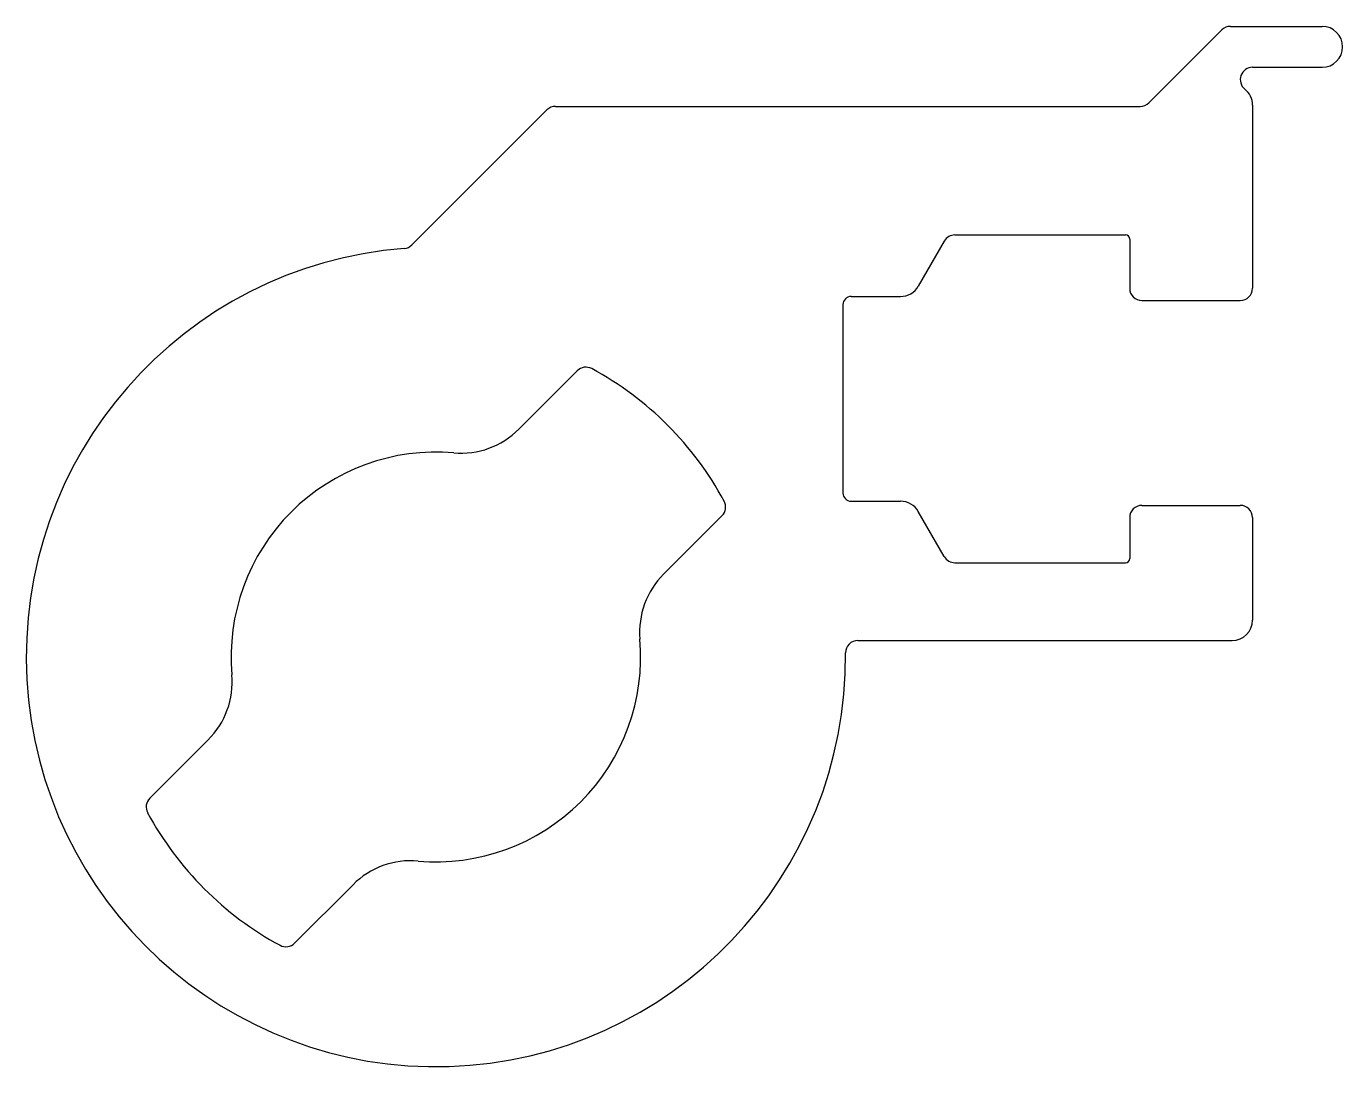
# Model space of a CAD drawing. Extents: x 1645.3 to 1677.4, y 1971.8 to 1997.2.
import ezdxf

# ---------------------------------------------------------------- set-up
doc = ezdxf.new("R2010")
doc.units = 0
doc.layers.get('0').update_dxf_attribs({"linetype": 'CONTINUOUS'})

msp = doc.modelspace()

# ---------------------------------------------------------------- linework, layer by layer
for p, q in [((1672.701, 1995.373), (1674.479, 1997.15)), ((1674.691, 1997.238), (1676.932, 1997.238)), ((1675.232, 1996.238), (1676.932, 1996.238)), ((1654.709, 1991.903), (1658.003, 1995.197)), ((1658.215, 1995.285), (1672.489, 1995.285)), ((1675.232, 1995.314), (1675.232, 1990.846)), ((1667.706, 1991.996), (1667.071, 1990.896)), ((1667.966, 1992.146), (1672.132, 1992.146)), ((1672.232, 1992.046), (1672.232, 1990.846)), ((1665.232, 1990.446), (1665.232, 1985.846)), ((1665.432, 1990.646), (1666.638, 1990.646)), ((1672.532, 1990.546), (1674.932, 1990.546)), ((1657.317, 1987.405), (1658.743, 1988.831)), ((1665.432, 1985.646), (1666.638, 1985.646)), ((1672.532, 1985.546), (1674.932, 1985.546)), ((1662.279, 1985.296), (1660.852, 1983.87)), ((1667.706, 1984.296), (1667.071, 1985.396)), ((1672.232, 1985.246), (1672.232, 1984.246)), ((1675.232, 1985.246), (1675.232, 1982.746)), ((1667.966, 1984.146), (1672.132, 1984.146)), ((1665.593, 1982.246), (1674.732, 1982.246)), ((1648.308, 1978.396), (1649.734, 1979.822)), ((1653.27, 1976.287), (1651.843, 1974.86))]:
    msp.add_line(p, q)
for centre, radius, start, end in [((1674.691, 1996.938), 0.3, 90, 135), ((1676.932, 1996.738), 0.5, 270, 90), ((1675.232, 1995.938), 0.3, 90, 231.3178), ((1674.732, 1995.314), 0.5, 0, 51.3178), ((1658.215, 1994.985), 0.3, 90, 135), ((1672.489, 1995.585), 0.3, 270, 315), ((1667.966, 1991.846), 0.3, 90, 150), ((1672.132, 1992.046), 0.1, 0, 90), ((1655.293, 1981.846), 10, 94.4355, 0.5563), ((1654.497, 1992.115), 0.3, 274.4355, 315), ((1666.638, 1991.146), 0.5, 270, 330), ((1672.532, 1990.846), 0.3, 180, 270), ((1674.932, 1990.846), 0.3, 270, 0), ((1665.432, 1990.446), 0.2, 90, 180), ((1658.955, 1988.619), 0.3, 61.6015, 135), ((1655.293, 1981.846), 8, 28.3985, 61.6015), ((1655.903, 1988.819), 2, 265.0052, 315), ((1655.293, 1981.846), 5, 85.0052, 184.9948), ((1662.067, 1985.508), 0.3, 315, 28.3985), ((1665.432, 1985.846), 0.2, 180, 270), ((1666.638, 1985.146), 0.5, 30, 90), ((1672.532, 1985.246), 0.3, 90, 180), ((1674.932, 1985.246), 0.3, 0, 90), ((1667.966, 1984.446), 0.3, 210, 270), ((1672.132, 1984.246), 0.1, 270, 0), ((1662.267, 1982.455), 2, 135, 184.9948), ((1674.732, 1982.746), 0.5, 270, 0), ((1655.293, 1981.846), 5, 265.0052, 4.9948), ((1665.593, 1981.946), 0.3, 90, 180.5563), ((1648.32, 1981.236), 2, 315, 4.9948), ((1648.52, 1978.184), 0.3, 135, 208.3985), ((1655.293, 1981.846), 8, 208.3985, 241.6015), ((1654.684, 1974.873), 2, 85.0052, 135), ((1651.631, 1975.073), 0.3, 241.6015, 315)]:
    msp.add_arc(centre, radius, start, end)

doc.saveas('drawing.dxf')
